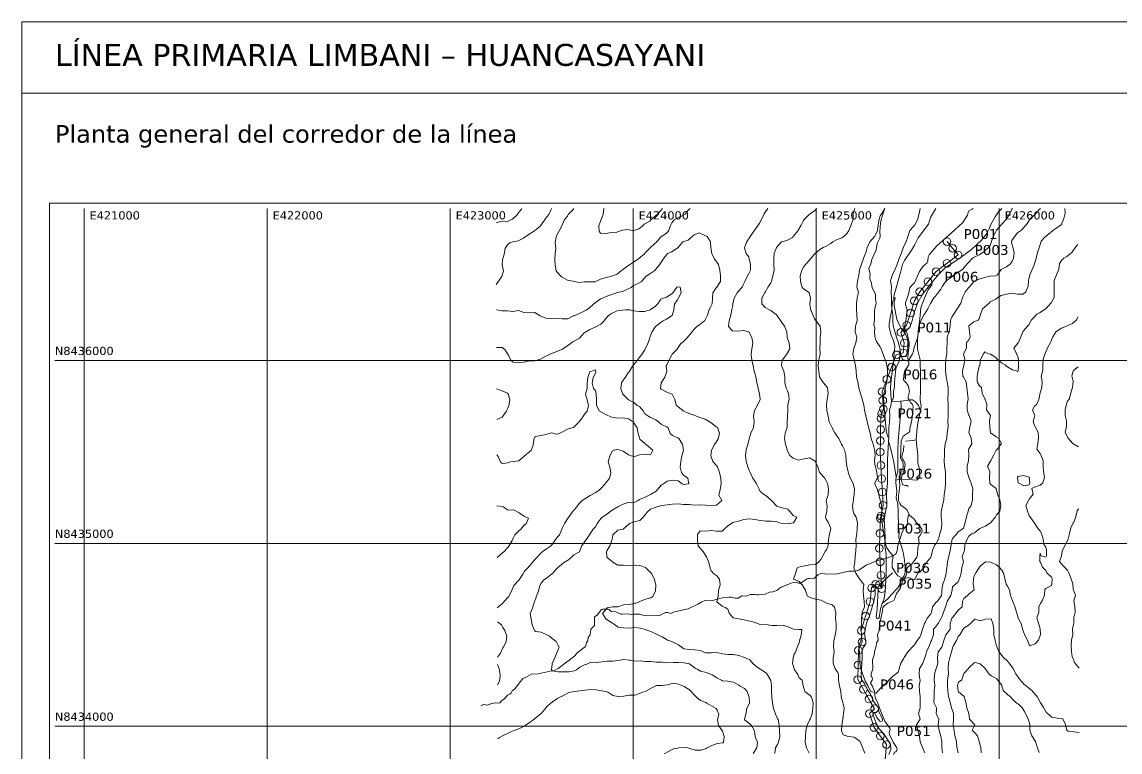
# Paper-space layout 'LP-01' of a CAD drawing. Header units: metres, sheet in millimetres. Extents: x 10 to 410, y 10 to 287.
# Drawn here: x 10 to 210, y 153.9 to 287 of the extents above; entities that cross this region are included whole.
import ezdxf

# ---------------------------------------------------------------- set-up
doc = ezdxf.new("R2010")
doc.units = ezdxf.units.M
for name, color, linetype, lineweight, true_color in [('AGUA', 7, 'Continuous', 13, 0x5ba3c5), ('ALERTA', 7, 'Continuous', 13, 0xc56b20), ('EJE', 7, 'Continuous', 18, 0x087f8c), ('GRILLA', 7, 'Continuous', 13, 0xd2dce3), ('MARCO', 7, 'Continuous', 13, 0x163b55), ('POSTES', 7, 'Continuous', 13, 0x244c65), ('TERRENO', 7, 'Continuous', 13, 0x777777), ('TEXTO', 7, 'Continuous', 13, 0x163b55), ('VIA', 7, 'Continuous', 13, 0xa7a7a7)]:
    doc.layers.add(name, color=color, linetype=linetype, lineweight=lineweight, true_color=true_color)
doc.styles.add('LP-TEXTO', font='DejaVuSans.ttf')

psp = doc.layouts.new('LP-01')

# ---------------------------------------------------------------- linework, layer by layer
at = {"layer": 'AGUA'}
for points in [[(171.58, 197.18), (171.5, 197.56), (171.18, 198.06), (170.9, 198.35), (170.09, 198.94), (169.87, 199.26), (169.71, 199.61), (169.67, 199.98), (169.67, 200.59), (169.92, 202.49), (169.8, 204.19), (170.51, 205.66), (170.53, 205.85), (170.53, 206.46), (170.39, 206.84), (170.02, 207.49), (169.99, 207.68), (170.15, 210.61), (170.53, 211.54), (171.61, 212.23), (171.69, 212.41), (171.72, 212.99), (171.86, 213.35), (172.06, 214.43), (172.31, 216.82), (172.18, 217.29), (171.88, 217.61), (171.61, 218.13), (171.41, 218.3), (171.39, 218.7), (171.66, 219.65), (171.4, 220.76), (171.06, 221.23), (170.63, 221.64), (170.57, 221.83), (170.7, 222.98), (170.82, 223.44), (171.54, 224.5), (171.56, 224.9), (171.37, 225.67), (171.43, 226.67), (171.6, 227.98), (171.61, 228.57), (171.2, 230.25), (171.05, 230.6), (170.78, 230.86), (170.68, 231.22), (171.06, 232.9), (171.23, 234.52), (170.91, 235.44), (170.9, 235.82), (171.46, 237.37), (171.73, 238.54), (172.21, 239.18), (172.54, 239.45), (173.5, 241.54), (173.94, 242.23), (174.21, 242.54), (174.84, 243.06), (174.98, 243.44), (175.05, 244.21), (175.23, 244.58), (176.61, 246.19), (179.27, 248.5), (181.34, 250.42), (182.21, 251.77), (182.38, 252.54), (183.09, 252.9), (183.22, 253)], [(93.55, 162.38), (94.07, 162.6), (94.81, 162.48), (95.5, 162.8), (96.26, 162.9), (96.64, 162.85), (97.02, 162.9), (97.41, 163.33), (97.88, 163.64), (98.46, 164.29), (98.83, 164.47), (99.13, 164.71), (99.28, 165.07), (99.75, 165.46), (101.22, 167.36), (101.96, 167.67), (102.81, 168.15), (103.99, 168.21), (106.23, 168.7), (106.98, 168.79), (107.69, 169.18), (110.67, 171.49), (111.1, 172.02), (112.62, 173.16), (112.72, 173.33), (112.81, 173.89), (113.06, 174.23), (113.15, 174.8), (113.5, 175.28), (113.63, 176.29), (113.72, 176.46), (114.16, 176.87), (114.26, 177.03), (114.27, 178.6), (114.77, 178.87), (115.56, 179.9), (115.72, 180.01), (116.78, 180.01), (116.94, 179.91), (117.06, 179.74), (117.39, 179.53), (118.18, 179.49), (119.08, 179.1), (119.29, 179.06), (120.29, 179.12), (121.05, 179.01), (121.46, 179.07), (122.52, 179.09), (123.06, 178.88), (123.81, 178.79), (126.12, 178.85), (127.2, 179.37), (127.58, 179.39), (128.14, 179.17), (128.85, 179.51), (131.34, 180.06), (133.1, 180.88), (133.82, 181.34), (134.35, 181.56), (135.51, 181.5), (137.59, 182.03), (137.99, 182.08), (138.38, 182.05), (138.77, 182.15), (139.16, 182.17), (139.9, 182), (140.47, 182.01), (141.14, 182.41), (141.89, 182.35), (142.07, 182.4), (142.64, 182.66), (143.41, 182.66), (143.78, 182.58), (144.18, 182.58), (145.34, 182.69), (146.16, 183.07), (146.75, 183.13), (147.5, 183.36), (148.1, 183.89), (148.27, 183.99), (150.28, 184.79), (151.06, 184.82), (151.43, 184.72), (151.81, 184.73), (153.03, 185.51), (153.21, 185.58), (153.39, 185.6), (153.76, 185.52), (154.16, 185.56), (154.33, 185.65), (154.93, 186.25), (155.48, 186.47), (156.25, 186.4), (158.24, 186.39), (160.63, 186.9), (161.65, 186.93), (162.24, 187.05), (162.43, 187.11), (163.79, 187.97), (165.85, 188.84), (167.08, 189.15), (168.22, 189.53), (168.9, 189.88), (169.21, 190.14), (169.31, 190.31), (169.4, 190.7), (169.53, 191.6), (169.75, 192.42), (169.95, 192.81), (170.23, 193.83), (170.67, 194.72), (171.05, 195.18), (171.35, 195.66), (171.26, 196.23), (171.43, 196.79), (171.43, 196.98), (171.58, 197.18)], [(168.71, 153.5), (168.95, 153.94), (169.19, 154), (169.3, 154.17), (169.39, 154.54), (169.37, 154.74), (168.7, 155.76), (167.99, 157.11), (167.92, 157.51), (168.11, 158.06), (168.09, 158.27), (167.14, 159.57), (166.29, 161.62), (165.9, 162.87), (165.43, 163.86), (165.25, 165.04), (164.86, 166.04), (164.59, 166.36), (164.54, 166.56), (164.85, 167.07), (164.89, 167.26), (164.8, 167.63), (164.69, 167.8), (164.69, 168.2), (164.96, 169.12), (164.92, 170.76), (165.27, 171.87), (165.29, 172.27), (165.56, 173.26), (165.63, 173.84), (165.95, 174.34), (165.84, 175.34), (166.12, 176.07), (166.19, 177.23), (166.65, 179.33), (166.78, 180.28), (167.06, 180.59), (167.7, 181.08), (168.78, 181.57), (168.98, 181.91), (169.27, 182.82), (169.89, 183.62), (170.4, 185.08), (171.03, 186.11), (171.19, 186.68), (171.17, 187.46), (171.45, 187.75), (172.06, 188.17), (172.97, 189.45), (173.1, 189.89), (173.15, 191.24), (173.42, 191.96), (173.29, 193.06), (173.66, 193.52), (173.87, 194.06), (173.94, 194.25), (173.91, 194.64), (172.95, 195.72), (172.51, 196.38), (171.58, 197.18)]]:
    psp.add_lwpolyline(points, dxfattribs=at)
at = {"layer": 'ALERTA'}
for centre in [(178.49, 246.97), (176.49, 241.51), (172.54, 236.17), (171.84, 233.94), (171.13, 231.71), (170.53, 226.69), (166.91, 216.43), (166.45, 214.77), (166.58, 203.77), (166.44, 196.98), (165.51, 184.52), (166.17, 184.43), (166.6, 183.72), (164.46, 181.34), (163.66, 178.72), (163.03, 174), (162.29, 169.81), (164.27, 163.59), (165.29, 161.82), (166.33, 156.87), (167.47, 155.31)]:
    psp.add_circle(centre, 0.7, dxfattribs=at)
at = {"layer": 'EJE'}
psp.add_lwpolyline([(178.49, 246.97), (179.5, 245.76), (180.5, 244.55), (178.49, 243.03), (176.49, 241.51), (175.01, 239.66), (173.52, 237.82), (172.54, 236.17), (171.84, 233.94), (171.13, 231.71), (170.08, 230.42), (170.71, 228.49), (170.53, 226.69), (169.25, 226.33), (168.39, 224.1), (167.53, 221.86), (166.66, 219.63), (166.79, 218.03), (166.91, 216.43), (166.58, 215.63), (166.45, 214.77), (166.4, 212.72), (166.36, 210.68), (166.31, 208.63), (166.45, 206.2), (166.58, 203.77), (166.71, 201.33), (166.85, 198.9), (166.44, 196.98), (166.37, 196.51), (166.27, 193.78), (166.17, 191.05), (166.31, 188.61), (166.46, 186.16), (166.6, 183.72), (166.17, 184.43), (165.51, 184.52), (164.75, 183.85), (164.46, 181.34), (163.66, 178.72), (162.86, 176.09), (163.03, 174), (162.35, 172.48), (162.29, 169.81), (162.24, 167.15), (163.26, 165.37), (164.27, 163.59), (165.29, 161.82), (164.35, 160.94), (165.19, 158.42), (166.33, 156.87), (167.47, 155.31), (167.21, 152.57)], dxfattribs=at)
at = {"layer": 'GRILLA'}
psp.add_lwpolyline([(15, 50), (285, 50), (285, 254), (15, 254)], close=True, dxfattribs=at)
for points in [[(21.32, 51), (21.32, 253)], [(54.66, 51), (54.66, 253)], [(87.99, 51), (87.99, 253)], [(121.32, 51), (121.32, 253)], [(154.66, 51), (154.66, 253)], [(187.99, 51), (187.99, 253)], [(16, 225.3), (284, 225.3)], [(16, 191.97), (284, 191.97)], [(166.17, 184.43), (168.57, 186.62)], [(16, 158.64), (284, 158.64)]]:
    psp.add_lwpolyline(points, dxfattribs=at)
at = {"layer": 'MARCO'}
psp.add_lwpolyline([(10, 10), (410, 10), (410, 287), (10, 287)], close=True, dxfattribs=at)
psp.add_lwpolyline([(10, 274), (410, 274)], dxfattribs=at)
at = {"layer": 'POSTES'}
for centre in [(179.5, 245.76), (180.5, 244.55), (178.49, 243.03), (175.01, 239.66), (173.52, 237.82), (170.08, 230.42), (170.71, 228.49), (169.25, 226.33), (168.39, 224.1), (167.53, 221.86), (166.66, 219.63), (166.79, 218.03), (166.58, 215.63), (166.4, 212.72), (166.36, 210.68), (166.31, 208.63), (166.45, 206.2), (166.71, 201.33), (166.85, 198.9), (166.37, 196.51), (166.27, 193.78), (166.17, 191.05), (166.31, 188.61), (166.46, 186.16), (164.75, 183.85), (162.86, 176.09), (162.35, 172.48), (162.24, 167.15), (163.26, 165.37), (164.35, 160.94), (165.19, 158.42)]:
    psp.add_circle(centre, 0.7, dxfattribs=at)
at = {"layer": 'TERRENO'}
for points in [[(100.99, 253), (100.96, 252.9), (100.36, 252.13), (100.22, 251.87), (99.36, 251.03), (98.92, 250.85), (98.37, 250.6), (97.37, 250.7), (96.37, 250.37)], [(106.46, 253), (106.46, 252.92), (106.35, 252.68), (105.97, 251.89), (105.36, 251.18), (105.15, 250.87), (104.42, 249.84), (104.36, 249.76), (103.37, 248.92), (103.14, 248.81), (102.37, 248.32), (101.59, 247.78), (101.37, 247.58), (100.38, 247.1), (99.38, 246.91), (98.88, 246.75), (98.38, 246.34), (97.98, 245.72), (97.8, 244.7), (97.52, 243.67), (97.48, 242.65), (97.69, 241.63), (97.4, 240.6), (96.69, 239.57), (96.4, 239.16)], [(110.47, 253), (110.43, 252.93), (110.35, 252.78), (109.5, 251.9), (109.36, 251.61), (108.73, 250.88), (108.36, 249.85), (107.77, 248.83), (107.37, 248), (107.29, 247.8), (107.12, 246.78), (107.26, 245.75), (107.13, 244.73), (107.07, 243.7), (107.1, 242.68), (107.28, 241.66), (107.39, 241.48), (108.22, 240.63), (108.39, 240.49), (109.39, 239.95), (110.39, 239.74), (110.89, 239.62), (111.39, 239.51), (112.39, 239.62), (113.39, 239.63), (114.39, 239.63), (115.39, 240.14), (116.39, 240.43), (117.38, 240.66), (118.38, 241.06), (119.18, 241.69), (119.38, 241.81), (120.38, 242.54), (120.68, 242.72), (121.37, 243.23), (122.19, 243.75), (122.37, 243.86), (123.37, 244.72), (123.4, 244.78), (124.36, 245.8), (125.36, 246.7), (125.52, 246.83), (126.36, 247.86), (127.35, 248.43), (127.76, 248.89), (128.14, 249.91), (128.35, 250.4), (128.79, 250.94), (129.34, 251.24), (130.34, 251.71), (130.79, 251.97), (131.34, 252.72), (131.7, 252.99), (131.7, 253)], [(116.04, 253), (116.01, 252.95), (115.85, 251.92), (115.45, 250.9), (115.36, 250.69), (115.05, 249.87), (115.11, 248.85), (115.36, 248.51), (116.36, 248.42), (117.36, 248.6), (118.36, 248.7), (118.86, 248.86), (119.36, 249.05), (120.36, 249.16), (121.36, 248.93), (122.35, 249.31), (123.12, 249.9), (123.35, 250.15), (124.35, 250.71), (124.56, 250.92), (125.35, 251.59), (125.77, 251.95), (126.34, 252.62), (126.66, 252.98), (126.68, 253)], [(145.84, 253), (145.33, 252.22), (145.21, 252.01), (144.72, 250.98), (144.34, 250.34), (144.09, 249.96), (143.34, 248.93), (142.64, 247.91), (142.35, 247.39), (141.97, 246.88), (141.6, 245.85), (141.92, 244.83), (142.36, 244.18), (142.47, 243.81), (142.71, 242.79), (142.67, 241.76), (142.37, 241.13), (142.17, 240.74), (141.64, 239.71), (141.37, 239.12), (141.16, 238.68), (140.38, 237.82), (140.25, 237.66), (139.7, 236.63), (139.46, 235.61), (139.39, 235.09), (139.31, 234.58), (139.11, 233.56), (138.79, 232.53), (138.67, 231.51), (139.4, 230.69), (140.4, 230.63), (141.4, 230.78), (142.4, 230.5), (142.93, 229.47), (143.09, 228.45), (142.94, 227.42), (142.79, 226.4), (142.91, 225.38), (143.2, 224.35), (143.36, 223.33), (143.42, 223.16), (143.69, 222.31), (143.84, 221.28), (144.07, 220.26), (144.34, 219.24), (144.43, 218.21), (143.98, 217.19), (143.44, 216.16), (143.24, 215.14), (143.36, 214.11), (143.22, 213.09), (142.77, 212.06), (142.46, 211.04), (142.21, 210.01), (141.91, 208.99), (141.76, 207.96), (141.88, 206.94), (142.23, 205.92), (142.47, 205.28), (142.66, 204.89), (143.12, 203.87), (143.48, 203.3), (143.79, 202.85), (144.3, 201.83), (144.48, 201.42), (145.24, 200.8), (145.49, 200.69), (146.49, 199.78), (147.49, 198.76), (148.49, 198.42), (149.49, 198.18), (149.92, 197.75), (150.49, 197.06), (151.16, 196.73), (150.5, 195.7), (149.5, 195.56), (148.5, 195.59), (148, 195.69), (147.5, 195.88), (146.5, 196.03), (145.5, 196.03), (144.5, 196.17), (143.5, 196.34), (142.5, 196.44), (141.5, 196.3), (140.5, 195.99), (139.5, 195.77), (139.3, 195.67), (138.51, 195.12), (137.93, 194.64), (137.51, 194.21), (136.51, 194.18), (135.51, 194.29), (134.51, 194.17), (133.51, 194.28), (133.01, 193.6), (133.02, 192.57), (133.19, 191.55), (133.52, 191.11), (134.02, 190.53), (134.53, 189.71), (134.65, 189.51), (135.13, 188.48), (135.33, 187.46), (135.53, 186.95), (136.03, 186.44), (136.54, 186.03), (137.04, 185.42), (137.14, 184.39), (136.88, 183.37), (136.8, 182.34), (136.55, 181.32), (137.55, 180.55), (138.05, 180.3), (138.55, 179.96), (138.8, 179.28), (139.56, 178.4), (140.06, 178.26), (140.56, 178.19), (141.56, 178.04), (142.56, 177.82), (143.56, 177.55), (144.27, 177.25), (144.56, 177.15), (145.56, 177.19), (146.56, 176.98), (147.55, 176.98), (148.55, 177.06), (149.55, 176.77), (150.55, 176.36), (151.55, 176.3), (152.05, 176.25), (151.93, 175.22), (151.64, 174.2), (151.56, 173.85), (151.28, 173.17), (150.9, 172.15), (150.57, 171.63), (150.46, 171.12), (150.34, 170.1), (150.58, 169.33), (150.67, 169.07), (151.33, 168.05), (151.58, 167.44), (152.08, 167.03), (152.3, 166.01), (152.59, 164.98), (153.59, 164.22), (153.79, 163.96), (154.09, 162.94), (154.04, 161.91), (153.91, 160.89), (153.6, 160.07), (153.53, 159.86), (153.03, 158.84), (152.8, 157.81), (152.72, 156.79), (152.67, 155.77), (152.88, 154.74), (153.37, 153.72)], [(154.76, 253), (154.33, 252.6), (153.58, 252.03), (153.33, 251.83), (152.44, 251.01), (152.33, 250.84), (151.95, 249.98), (151.34, 248.96), (150.53, 247.93), (150.34, 247.72), (149.34, 247.16), (148.35, 246.9), (147.45, 245.87), (147.35, 245.7), (147, 244.85), (146.96, 243.82), (146.97, 242.8), (146.99, 241.77), (146.79, 240.75), (146.5, 239.72), (146.37, 239.48), (145.92, 238.7), (145.38, 237.73), (145.32, 237.67), (144.78, 236.65), (144.78, 235.62), (145.38, 234.97), (146.01, 234.6), (146.38, 234.4), (147.39, 233.68), (147.48, 233.58), (148.17, 232.56), (148.39, 232.25), (148.86, 231.54), (149.34, 230.52), (149.4, 229.49), (149.75, 228.47), (149.85, 227.45), (149.41, 226.68), (149.23, 226.42), (148.47, 225.39), (148.41, 224.88), (148.36, 224.37), (148.41, 224.22), (148.75, 223.35), (148.92, 222.32), (148.95, 221.3), (149.21, 220.27), (149.43, 219.76), (149.63, 219.25), (149.71, 218.23), (149.49, 217.2), (149.49, 216.18), (149.44, 215.15), (149.38, 214.13), (149.35, 213.11), (148.98, 212.08), (148.91, 211.06), (149.09, 210.03), (149.36, 209.01), (149.46, 208.75), (149.84, 207.99), (150.46, 207.48), (151.46, 207.11), (152.46, 207.35), (153.46, 207.55), (154.46, 206.98), (154.96, 205.95), (155.29, 204.93), (155.47, 204.69), (156.15, 203.91), (156.47, 203.4), (156.71, 202.89), (156.89, 201.86), (156.83, 200.84), (156.48, 199.81), (156.63, 198.79), (156.59, 197.77), (156.49, 197.36), (156.35, 196.74), (156.49, 196.4), (156.92, 195.72), (157.34, 194.7), (157.06, 193.67), (156.92, 192.65), (156.81, 191.62), (156.51, 190.82), (156.38, 190.6), (155.78, 189.57), (155.51, 189.06), (155.07, 188.54), (154.52, 188.15), (153.52, 188.07), (152.52, 187.9), (151.52, 187.66), (151.19, 187.51), (150.86, 186.48), (150.53, 185.46), (151.53, 185.05), (152.13, 184.44), (152.53, 183.76), (152.73, 183.42), (153.03, 182.39), (153.54, 182.09), (154.54, 181.8), (155.54, 181.6), (155.96, 181.38), (156.54, 181.09), (157.54, 180.77), (158, 180.36), (158.21, 179.34), (158.19, 178.31), (158.32, 177.29), (158.29, 176.26), (158.11, 175.24), (157.87, 174.21), (157.84, 173.19), (157.93, 172.17), (157.74, 171.14), (157.75, 170.12), (158.09, 169.09), (158.57, 168.46), (158.75, 168.07), (158.71, 167.05), (158.88, 166.02), (159.17, 165), (159.2, 163.98), (159.54, 162.95), (159.59, 162.7), (159.76, 161.93), (159.65, 160.91), (159.59, 160.56), (159.49, 159.88), (159.31, 158.86), (159.27, 157.83), (159.6, 157.1), (160.27, 156.81), (160.61, 156.75), (161.6, 156.67), (162.61, 155.9), (162.67, 155.79), (163.11, 154.77), (163.49, 153.75)], [(161.68, 253), (161.41, 252.06), (161.42, 251.03), (161.33, 250.86), (161, 250.01), (160.6, 248.98), (160.33, 248.52), (159.74, 247.96), (159.34, 247.68), (158.34, 247.32), (157.67, 246.93), (157.34, 246.62), (156.34, 246.09), (155.92, 245.9), (155.35, 245.55), (154.55, 244.87), (154.35, 244.68), (153.6, 243.84), (153.35, 243.53), (152.72, 242.82), (152.36, 242.3), (152.05, 241.79), (151.76, 240.76), (151.78, 239.74), (152.07, 238.72), (152.37, 238.38), (153.37, 237.7), (153.65, 236.67), (153.51, 235.65), (153.65, 234.63), (154.05, 233.6), (154.38, 232.92), (154.57, 232.58), (155.39, 231.56), (155.5, 230.53), (155.39, 229.51), (155.4, 228.49), (155.35, 227.46), (155.4, 226.44), (155.16, 225.41), (155.01, 224.39), (155.14, 223.36), (155.27, 222.34), (155.42, 222), (155.92, 221.32), (156.42, 220.73), (156.69, 220.3), (156.82, 219.27), (156.66, 218.25), (156.55, 217.22), (156.6, 216.2), (156.85, 215.18), (157.05, 214.15), (157.44, 213.3), (157.52, 213.13), (158.07, 212.11), (158.44, 211.6), (158.78, 211.09), (159.27, 210.06), (159.45, 209.72), (159.8, 209.04), (160.08, 208.02), (160.09, 206.99), (160.21, 205.97), (160.46, 205.09), (160.5, 204.95), (160.87, 203.92), (161.39, 202.9), (161.47, 202.64), (161.65, 201.88), (161.57, 200.85), (161.48, 200.08), (161.44, 199.83), (161.25, 198.8), (161.4, 197.78), (161.48, 197.52), (161.91, 196.76), (162.18, 195.73), (162.12, 194.71), (162.09, 193.69), (161.86, 192.66), (161.91, 191.64), (161.88, 190.61), (161.78, 189.59), (161.68, 188.56), (161.51, 187.54), (161.85, 186.52), (162.52, 185.49), (163.33, 184.47), (163.21, 183.45), (163.25, 182.42), (163.38, 181.4), (163.46, 180.38), (163.04, 179.35), (162.93, 178.33), (162.9, 177.3), (162.81, 176.28), (162.99, 175.25), (162.79, 174.23), (162.55, 173.64), (162.38, 173.2), (162.56, 172.18), (162.62, 171.16), (162.63, 170.13), (162.8, 169.11), (163.17, 168.09), (163.5, 167.06), (163.57, 166.86), (164.08, 166.04), (164.58, 165.02), (165.58, 164.68), (165.86, 165.02), (166.57, 165.75), (166.97, 166.05), (167.57, 166.66), (167.97, 167.08), (168.57, 167.69), (169.07, 168.1), (169.56, 168.51), (169.76, 169.13), (170.06, 170.15), (170.56, 170.9), (170.68, 171.18), (171.38, 172.21), (171.55, 172.39), (172.33, 173.23), (172.55, 173.49), (173.02, 174.26), (173.54, 174.89), (173.73, 175.29), (174, 176.31), (174.39, 177.34), (174.53, 177.55), (174.89, 178.36), (175.53, 179.13), (175.66, 179.39), (175.87, 180.41), (176.52, 181.24), (176.73, 181.44), (177.47, 182.47), (177.52, 182.98), (177.54, 183.49), (177.72, 184.51), (178.07, 185.54), (178.33, 186.56), (178.46, 187.59), (178.5, 187.93), (178.6, 188.61), (178.83, 189.64), (179.05, 190.66), (179.27, 191.69), (179.42, 192.71), (179.49, 192.84), (180.26, 193.74), (180.48, 194), (181.48, 194.77), (181.79, 195.79), (182.04, 196.82), (182.33, 197.84), (182.47, 198.28), (182.91, 198.87), (183.13, 199.89), (183.14, 200.92), (183.18, 201.94), (182.89, 202.96), (182.45, 203.99), (182.14, 205.01), (182.14, 206.03), (182.37, 207.06), (182.44, 208.08), (182.4, 209.11), (182.44, 209.19), (182.98, 210.13), (182.91, 211.16), (182.47, 212.18), (182.65, 213.2), (182.89, 214.23), (182.52, 215.25), (182.42, 215.46), (182.15, 216.28), (182.18, 217.3), (182.35, 218.32), (182.2, 219.35), (182.1, 220.37), (181.99, 221.4), (181.4, 222.38), (181.37, 222.42), (181.33, 223.44), (181.39, 223.67), (181.54, 224.47), (181.71, 225.49), (181.5, 226.51), (182.05, 227.54), (182.06, 228.56), (182.38, 228.94), (182.68, 229.59), (182.58, 230.61), (182.45, 231.64), (183.37, 232.37), (184.18, 232.67), (184.36, 232.87), (184.6, 233.69), (184.93, 234.72), (185.36, 235.06), (186.17, 235.75), (186.35, 236), (187.35, 236.5), (187.74, 236.77), (188.35, 237.17), (189.35, 237.41), (190.35, 237.56), (191.35, 237.39), (192.35, 237.39), (192.82, 237.81), (193.28, 238.84), (193.34, 239.86), (193.59, 240.89), (194, 241.91), (194.33, 242.71), (194.42, 242.94), (194.73, 243.96), (194.99, 244.99), (195.32, 246.01), (195.62, 247.04), (196.31, 247.76), (196.69, 248.07), (197.31, 248.61), (197.95, 249.09), (198.31, 249.38), (199.31, 250.06), (199.35, 250.12), (199.78, 251.15), (200.03, 252.17), (199.95, 253)], [(167.15, 253), (166.63, 252.07), (166.32, 251.68), (166.1, 251.05), (165.97, 250.02), (165.83, 249), (165.33, 247.97), (164.43, 246.95), (164.34, 246.8), (163.94, 245.92), (163.69, 244.9), (163.34, 244.08), (163.25, 243.87), (162.9, 242.85), (162.57, 241.82), (162.4, 240.8), (162.36, 240.54), (162.16, 239.77), (162.09, 238.75), (162.36, 237.72), (162.12, 236.7), (162.01, 235.67), (162.01, 234.65), (162.08, 233.63), (162.11, 232.6), (161.83, 231.58), (161.73, 230.55), (162.06, 229.53), (161.85, 228.5), (161.51, 227.48), (161.4, 226.8), (161.35, 226.45), (161.4, 226.2), (161.56, 225.43), (161.79, 224.41), (161.94, 223.38), (162.01, 222.36), (162.23, 221.34), (162.42, 220.31), (162.75, 219.29), (163.02, 218.27), (163.35, 217.24), (163.43, 216.22), (163.67, 215.2), (163.95, 214.17), (164.2, 213.15), (164.44, 212.33), (164.49, 212.13), (164.69, 211.1), (165.01, 210.08), (165.28, 209.06), (165.37, 208.03), (165.3, 207.01), (165.41, 205.98), (165.46, 205.86), (165.72, 204.96), (165.81, 203.94), (165.46, 203.25), (165.35, 202.91), (165.47, 202.45), (165.78, 201.89), (166.05, 200.87), (166.32, 199.84), (166.48, 199.33), (166.58, 198.82), (166.59, 197.8), (166.55, 196.77), (166.69, 195.75), (166.8, 194.72), (166.96, 193.7), (167.14, 192.68), (167.32, 191.65), (167.5, 191.14), (167.9, 190.63), (168.5, 189.86), (168.67, 189.61), (168.51, 188.58), (168.51, 187.56), (169.18, 186.54), (169.51, 186.03), (170.51, 185.52), (171.51, 185.73), (172.01, 185.52), (172.51, 185.41), (172.68, 185.52), (173.17, 186.55), (173.51, 186.7), (174.25, 187.58), (174.5, 188.09), (174.79, 188.6), (175.5, 189.34), (175.62, 189.63), (175.84, 190.65), (176.28, 191.68), (176.49, 191.96), (176.91, 192.71), (177.17, 193.73), (177.48, 194.75), (177.52, 195.78), (177.48, 196.29), (177.41, 196.8), (177.42, 197.83), (177.47, 198.03), (177.66, 198.85), (177.91, 199.88), (177.96, 200.9), (178.16, 201.93), (178.19, 202.95), (178.18, 203.97), (178.2, 205), (178, 206.02), (177.94, 207.05), (178.02, 208.07), (178.04, 209.09), (178.17, 210.12), (178.43, 211.14), (178.5, 212.17), (178.68, 213.19), (178.66, 214.22), (178.67, 215.24), (178.72, 216.26), (178.71, 217.29), (178.66, 218.31), (178.69, 219.34), (178.7, 220.36), (178.53, 221.38), (178.4, 222.07), (178.32, 222.41), (178.19, 223.43), (178.22, 224.46), (178.29, 225.48), (178.39, 226.25), (178.43, 226.51), (178.47, 227.53), (178.52, 228.55), (178.54, 229.58), (178.85, 230.6), (179.08, 231.63), (179.15, 232.65), (179.37, 233.2), (179.66, 233.68), (180.36, 234.7), (180.99, 235.73), (181.3, 236.75), (181.35, 236.91), (181.81, 237.78), (182.35, 238.48), (182.63, 238.81), (183.35, 239.71), (183.63, 239.83), (184.34, 240.12), (185.34, 240.43), (186.34, 240.67), (187.34, 240.7), (187.6, 240.87), (188.34, 241.9), (189.33, 242.35), (190.07, 242.93), (190.33, 243.39), (190.58, 243.95), (190.69, 244.98), (190.45, 246), (190.32, 246.51), (190.22, 247.02), (190.32, 247.17), (190.92, 248.05), (191.31, 248.58), (192.05, 249.08), (192.31, 249.35), (192.96, 250.1), (193.31, 250.66), (193.64, 251.13), (194.3, 251.73), (194.74, 252.16), (195.3, 252.82), (195.49, 253)], [(173.62, 253), (173.43, 252.09), (173.32, 251.68), (173.15, 251.07), (172.61, 250.04), (172.32, 249.67), (171.69, 249.02), (171.4, 247.99), (171.33, 247.82), (171.04, 246.97), (170.57, 245.94), (170.34, 245.26), (170.18, 244.92), (169.8, 243.89), (169.42, 242.86), (169.35, 242.69), (168.96, 241.84), (168.47, 240.81), (168.35, 240.4), (168.22, 239.79), (168.36, 238.77), (168.3, 237.74), (168.36, 236.72), (168.37, 235.69), (168.43, 234.67), (168.6, 233.65), (168.63, 232.62), (168.65, 231.6), (168.98, 230.57), (169.26, 229.55), (169.39, 229.21), (169.64, 228.53), (169.89, 227.5), (170.06, 226.48), (170.4, 225.46), (171.4, 225.2), (171.59, 225.46), (172.22, 226.49), (172.39, 227), (172.47, 227.51), (172.83, 228.54), (173.16, 229.56), (173.22, 230.59), (173.38, 231.61), (173.78, 232.64), (174.31, 233.66), (174.37, 233.76), (175.01, 234.69), (175.36, 235.42), (175.5, 235.71), (176.11, 236.74), (176.36, 237.05), (176.94, 237.77), (177.35, 238.28), (177.63, 238.79), (178.35, 239.82), (179.35, 240.56), (179.69, 240.85), (180.34, 241.25), (181.29, 241.88), (181.34, 241.92), (182.17, 242.9), (182.34, 243.1), (183.14, 243.93), (183.33, 244.09), (184.33, 244.58), (185, 244.96), (185.33, 245.22), (186.18, 245.99), (186.32, 246.24), (186.56, 247.01), (186.95, 248.04), (187.32, 248.7), (187.52, 249.06), (188.31, 249.97), (188.41, 250.09), (189.31, 251.08), (189.34, 251.12), (189.98, 252.14), (190.3, 252.85), (190.4, 253)], [(96.42, 234.58), (96.75, 234.45), (97.42, 234.38), (98.41, 234.34), (99.41, 234.25), (100.41, 234.4), (101.41, 234.04), (102.41, 233.96), (103.41, 234.05), (104.41, 233.45), (105.41, 233.03), (106.41, 232.92), (107.41, 232.93), (108.41, 232.87), (109.41, 232.91), (110.41, 233.42), (110.55, 233.47), (111.41, 233.78), (112.41, 234.3), (112.74, 234.5), (113.4, 234.93), (114.01, 235.53), (114.4, 235.8), (115.4, 236.53), (115.45, 236.56), (116.4, 236.98), (117.39, 237.33), (118.14, 237.59), (118.39, 237.69), (119.39, 237.88), (120.39, 238.37), (120.97, 238.62), (121.39, 238.99), (122.38, 239.4), (122.75, 239.65), (123.38, 240.31), (123.69, 240.68), (124.38, 241.08), (125.25, 241.71), (125.38, 241.88), (126.14, 242.74), (126.37, 243.08), (126.8, 243.76), (127.37, 244.58), (127.55, 244.79), (128.36, 245.13), (129.36, 245.75), (129.45, 245.82), (130.31, 246.84), (130.36, 246.9), (131.36, 247.23), (132.07, 247.87), (132.35, 248.13), (133.35, 248.56), (134.35, 248.11), (134.8, 247.88), (135.35, 247.03), (135.43, 246.86), (135.45, 245.84), (135.67, 244.81), (136.11, 243.79), (136.36, 243.45), (136.84, 242.77), (137.09, 241.74), (137.21, 240.72), (137.22, 239.7), (136.55, 238.67), (136.38, 238.47), (135.81, 237.64), (135.79, 236.62), (135.74, 235.6), (135.39, 235.05), (135.15, 234.57), (134.85, 233.55), (134.4, 232.59), (134.33, 232.52), (133.4, 231.82), (132.9, 231.49), (132.4, 230.98), (132.03, 230.46), (131.41, 229.73), (131.17, 229.44), (130.41, 228.7), (130.03, 228.41), (129.42, 227.5), (129.31, 227.38), (128.42, 226.47), (128.34, 226.36), (127.82, 225.33), (127.43, 224.51), (127.36, 224.31), (127.43, 223.28), (127.1, 222.26), (126.44, 221.23), (126.3, 220.21), (126.44, 220.09), (127.44, 219.53), (128.44, 219.19), (128.94, 218.17), (129.16, 217.14), (129.45, 216.89), (130.45, 216.12), (131.45, 215.66), (132.45, 215.32), (132.95, 215.11), (133.45, 214.94), (134.45, 214.62), (135.36, 214.09), (135.45, 214.02), (136.45, 213.21), (136.68, 213.07), (137.06, 212.05), (136.83, 211.02), (136.46, 210.42), (136.15, 209.99), (135.62, 208.97), (135.47, 207.94), (135.83, 206.92), (136.47, 206.21), (136.69, 205.9), (137.03, 204.88), (137.31, 203.85), (137.37, 202.83), (137.17, 201.8), (136.95, 200.78), (137.45, 199.76), (136.5, 198.96), (135.5, 198.9), (134.5, 198.92), (133.5, 199.01), (132.5, 198.91), (131.5, 199.03), (130.5, 199.04), (129.5, 199.15), (128.5, 199.09), (127.5, 198.97), (126.5, 198.9), (125.87, 198.7), (125.51, 198.58), (124.51, 198.2), (123.86, 197.67), (123.51, 197.2), (123.01, 196.64), (122.51, 196.16), (121.52, 195.87), (120.63, 195.61), (120.52, 195.5), (119.52, 194.58), (118.52, 194.37), (117.64, 193.55), (117.53, 193.04), (117.45, 192.53), (117.08, 191.5), (116.54, 190.62), (116.44, 190.48), (116.54, 189.45), (117.54, 188.6), (117.79, 188.43), (118.54, 188), (119.54, 187.98), (120.54, 187.96), (121.54, 188.01), (122.54, 187.93), (123.54, 187.55), (123.71, 187.43), (124.54, 186.58), (124.7, 186.41), (125.21, 185.38), (125.46, 184.36), (125.4, 183.33), (124.93, 182.31), (124.56, 182.07), (123.56, 181.79), (122.56, 181.37), (122.31, 181.28), (121.56, 181), (120.56, 180.86), (119.56, 180.76), (118.56, 180.39), (117.57, 180.41), (116.57, 180.24), (115.74, 179.21), (116.32, 178.19), (116.57, 178.06), (117.57, 177.42), (117.91, 177.17), (118.58, 176.71), (119.58, 176.59), (120.57, 176.52), (121.57, 176.62), (122.57, 176.5), (123.57, 176.25), (123.82, 176.16), (124.57, 175.91), (125.57, 175.41), (126.2, 175.14), (126.58, 174.96), (127.58, 174.33), (128.18, 174.13), (128.58, 173.98), (129.58, 173.47), (130.04, 173.11), (130.58, 172.73), (131.58, 172.65), (132.58, 172.6), (133.58, 172.42), (134.33, 172.1), (134.58, 172.02), (135.58, 172.01), (136.58, 172.06), (137.58, 171.87), (138.58, 171.72), (139.58, 171.69), (140.58, 171.53), (141.58, 171.19), (141.78, 171.09), (142.58, 170.72), (143.12, 170.07), (143.58, 169.64), (144.47, 169.05), (144.58, 169), (145.58, 168.29), (145.8, 168.03), (146.39, 167.01), (146.52, 165.99), (146.51, 164.96), (146.59, 163.94), (146.73, 162.92), (146.86, 161.89), (147.23, 160.87), (147.6, 160.07), (147.72, 159.85), (147.92, 158.82), (147.99, 157.8), (148.02, 156.78), (147.82, 155.75), (147.62, 155.29), (147.24, 154.72), (147.14, 153.7)], [(174.47, 153.78), (174.05, 154.8), (173.6, 155.83), (173.48, 156.85), (173.19, 157.87), (172.92, 158.9), (173.59, 159.92), (173.31, 160.95), (173.58, 161.97), (173.62, 163), (173.57, 164.02), (173.45, 165.04), (173.4, 166.07), (173.57, 166.96), (173.59, 167.09), (173.56, 167.22), (173.39, 168.12), (173.5, 169.14), (173.56, 169.23), (174.06, 170.17), (174.47, 171.19), (174.55, 171.45), (174.77, 172.22), (175.23, 173.24), (175.54, 174.06), (175.64, 174.27), (176.02, 175.29), (176, 176.32), (176.53, 176.86), (176.9, 177.34), (177.43, 178.37), (177.53, 178.56), (177.87, 179.39), (178.24, 180.42), (178.52, 181.39), (178.54, 181.44), (179.21, 182.47), (179.4, 183.5), (179.51, 184.05), (180.01, 184.52), (180.51, 184.96), (180.73, 185.55), (181.06, 186.57), (181.2, 187.6), (181.47, 188.62), (181.22, 189.65), (181.49, 190.16), (181.69, 190.67), (181.72, 191.7), (182.17, 192.72), (182.48, 193.29), (183.06, 193.75), (183.48, 193.91), (184.48, 194.66), (184.73, 194.78), (185.47, 195.1), (186.47, 195.75), (186.53, 195.81), (187.33, 196.83), (187.47, 197.2), (188.1, 197.86), (188.29, 198.88), (188.09, 199.91), (187.69, 200.93), (187.45, 201.95), (186.45, 202.72), (186.28, 202.97), (186.24, 204), (186.28, 205.02), (185.88, 206.04), (186.44, 207.07), (187.01, 208.1), (187.43, 208.97), (187.68, 209.12), (188.43, 210.15), (187.87, 211.17), (187.43, 211.36), (186.42, 212.1), (186.38, 212.19), (186.27, 213.21), (186.23, 214.24), (186.39, 215.26), (185.67, 216.29), (185.73, 217.31), (185.41, 218.26), (185.37, 218.33), (184.89, 219.36), (184.78, 220.38), (184.4, 220.69), (184, 221.4), (183.99, 222.43), (184.14, 223.45), (184.39, 224.36), (184.45, 224.47), (184.57, 225.5), (185.13, 226.52), (185.38, 226.87), (186.05, 226.53), (186.38, 226.45), (187.38, 225.85), (187.69, 225.51), (188.39, 224.9), (189.05, 224.49), (189.39, 224.18), (190.39, 223.6), (190.89, 223.47), (191.39, 223.3), (191.43, 223.47), (191.5, 224.5), (191.53, 225.52), (191.38, 225.98), (191.14, 226.54), (190.65, 227.57), (191.37, 228.45), (191.48, 228.59), (191.93, 229.62), (192.37, 230.64), (193.25, 231.67), (193.36, 231.78), (193.89, 232.7), (194.36, 233.21), (194.86, 233.72), (195.35, 233.96), (196.35, 234.64), (196.55, 234.75), (197.35, 235.66), (197.46, 235.78), (198.01, 236.8), (197.98, 237.83), (197.98, 238.85), (198.02, 239.88), (198.33, 240.61), (198.45, 240.9), (198.86, 241.93), (198.99, 242.95), (199.32, 243.51), (199.78, 243.98), (200.32, 244.26), (201.21, 245.01), (201.32, 245.16), (201.93, 246.03), (202.31, 246.43)], [(96.44, 227.67), (97.44, 227.67), (97.94, 227.29), (98.44, 226.52), (98.61, 226.27), (99.11, 225.24), (99.44, 224.99), (100.44, 224.96), (101.44, 225), (102.44, 225.25), (103.44, 225.26), (104.44, 225.56), (105.44, 226.07), (105.86, 226.29), (106.43, 226.55), (107.43, 226.91), (108.29, 227.32), (108.43, 227.39), (109.43, 228.01), (109.83, 228.35), (110.42, 228.77), (111.42, 229.29), (111.55, 229.38), (112.42, 230.34), (112.54, 230.41), (113.42, 230.96), (114.41, 231.36), (114.51, 231.44), (115.41, 231.95), (115.97, 232.46), (116.41, 233.02), (116.81, 233.49), (117.4, 233.86), (118.4, 234.34), (119.4, 234.48), (119.9, 234.52), (120.4, 234.56), (120.65, 234.53), (121.4, 234.38), (122.4, 234.25), (123.4, 234.22), (124.4, 234.54), (125.4, 235.18), (125.73, 235.57), (126.39, 236.45), (126.64, 236.59), (127.39, 236.83), (128.39, 237.45), (128.53, 237.62), (129.29, 238.65), (129.38, 238.75), (129.88, 238.65), (130.05, 237.63), (129.5, 236.6), (129.39, 236.35), (128.85, 235.58), (128.71, 234.55), (128.4, 233.53), (127.4, 232.84), (126.8, 232.5), (126.4, 232.29), (125.41, 231.47), (124.71, 230.44), (124.41, 229.67), (124.35, 229.42), (124.02, 228.39), (123.48, 227.37), (123.42, 227.27), (122.84, 226.34), (122.43, 225.79), (122.05, 225.31), (121.43, 224.58), (121.23, 224.29), (120.6, 223.26), (120.44, 223.04), (119.89, 222.23), (119.44, 221.62), (119.19, 221.21), (119.09, 220.18), (119.45, 219.16), (120.45, 218.14), (121.45, 217.63), (122.05, 217.12), (122.45, 216.91), (123.15, 216.1), (123.46, 215.59), (124.18, 215.08), (124.46, 214.94), (125.46, 214.49), (125.99, 214.06), (126.46, 213.63), (127.46, 213.23), (127.67, 213.04), (128.06, 212.02), (128.46, 211.64), (129.46, 211.23), (129.73, 211), (130.32, 209.98), (130.47, 208.95), (130.2, 207.93), (130, 206.9), (129.86, 205.88), (130.11, 204.86), (130.48, 204.42), (131.29, 203.83), (131.49, 202.81), (130.49, 202.71), (130.27, 202.81), (129.49, 203.36), (128.49, 203.51), (127.49, 203.28), (126.82, 202.8), (126.49, 202.64), (125.73, 201.77), (125.5, 201.5), (124.5, 200.86), (124.25, 200.74), (123.5, 200.4), (122.5, 199.94), (122.09, 199.71), (121.51, 199.44), (120.51, 199.46), (119.51, 199.12), (118.64, 198.68), (118.51, 198.62), (117.51, 198.04), (116.99, 197.65), (116.52, 197.32), (115.57, 196.62), (115.52, 196.59), (114.79, 195.59), (114.52, 195.03), (114.03, 194.57), (113.53, 193.83), (113.37, 193.54), (112.67, 192.51), (112.53, 192.32), (111.91, 191.49), (111.54, 190.46), (110.54, 189.86), (110.07, 189.43), (109.54, 189), (108.61, 188.4), (108.55, 188.34), (107.55, 187.54), (107.42, 187.38), (106.55, 186.42), (106.46, 186.35), (105.56, 185.66), (105.06, 185.32), (104.56, 184.75), (104.34, 184.3), (104.07, 183.27), (103.65, 182.25), (103.57, 181.9), (103.32, 181.22), (102.96, 180.19), (102.58, 179.17), (102.73, 178.15), (102.92, 177.12), (103.34, 176.1), (103.59, 175.93), (104.59, 175.82), (105.59, 175.32), (106.09, 175.08), (106.59, 174.65), (107.28, 174.06), (107.59, 173.5), (107.86, 173.04), (107.6, 172.45), (107.42, 172.02), (106.99, 170.99), (106.6, 170.09), (106.55, 169.96), (106.44, 168.94), (106.61, 168.77), (107.61, 168.55), (108.61, 168.54), (109.61, 168.58), (110.61, 168.73), (110.99, 168.95), (111.6, 169.42), (112.6, 169.87), (112.91, 169.98), (113.6, 170.32), (114.6, 170.29), (115.6, 170.41), (116.6, 170.53), (117.6, 170.51), (118.59, 170.6), (119.59, 170.79), (120.59, 170.67), (121.59, 170.48), (122.59, 170.55), (123.59, 170.43), (124.59, 170.45), (125.59, 170.35), (126.59, 170.32), (127.59, 170.2), (128.59, 170.27), (129.59, 170.26), (130.59, 170.19), (131.46, 170.04), (131.59, 169.99), (132.59, 169.25), (132.95, 169.02), (133.59, 168.69), (134.59, 168.45), (135.59, 168.08), (135.74, 168), (136.59, 167.49), (137.51, 166.99), (137.59, 166.94), (138.59, 166.87), (139.59, 166.65), (140.59, 166.13), (140.84, 165.97), (141.59, 165.53), (142.09, 164.95), (142.45, 163.93), (142.54, 162.9), (142.01, 161.88), (141.84, 160.85), (141.61, 159.94), (141.59, 159.83), (141.61, 159.79), (142.61, 159.03), (142.88, 158.81), (143.4, 157.79), (143.56, 156.76), (143.62, 156.56), (143.95, 155.74), (143.85, 154.71), (143.62, 154.37), (143.16, 153.69)], [(177.65, 153.79), (177.6, 154.3), (177.55, 154.81), (177.52, 155.84), (177.33, 156.86), (177.06, 157.89), (176.87, 158.91), (176.98, 159.93), (176.58, 160.85), (176.54, 160.96), (176.58, 161.64), (176.6, 161.98), (176.58, 162.03), (176.09, 163), (176.14, 164.03), (176.17, 165.05), (176.28, 166.08), (176.12, 167.1), (176.21, 168.12), (176.48, 169.15), (176.56, 169.29), (176.79, 170.17), (176.74, 171.2), (176.88, 172.22), (177.54, 173.08), (177.61, 173.25), (177.89, 174.27), (178.28, 175.3), (178.54, 175.58), (179.07, 176.33), (179.07, 177.35), (179.37, 178.37), (179.53, 178.53), (180.2, 179.4), (180.52, 179.81), (181.25, 180.43), (181.29, 181.45), (181.52, 181.93), (182.23, 182.48), (182.51, 182.75), (183.45, 183.51), (183.27, 184.53), (183.33, 185.56), (183.5, 186.17), (183.74, 186.58), (184.4, 187.61), (184.5, 187.79), (185.49, 188.63), (186.49, 188.54), (187.49, 188.05), (187.99, 187.62), (188.5, 187.07), (188.79, 186.6), (189.03, 185.57), (189.23, 184.55), (189.5, 184.16), (189.89, 183.53), (190.03, 182.5), (190.4, 181.48), (190.51, 181.19), (190.85, 180.46), (191.13, 179.43), (191.45, 178.41), (191.52, 178.24), (191.98, 177.39), (192.26, 176.36), (192.53, 175.55), (192.6, 175.34), (193.15, 174.32), (193.53, 173.3), (194.53, 173.67), (195.17, 174.32), (195.53, 175.35), (195.45, 176.37), (195.16, 177.4), (194.85, 178.42), (195.23, 179.45), (195.18, 180.47), (195.51, 181.02), (195.81, 181.5), (196.27, 182.52), (196.3, 183.54), (196.5, 183.72), (197.5, 184.32), (197.56, 184.57), (197.65, 185.6), (197.49, 185.83), (196.69, 186.62), (196.49, 187.03), (195.85, 187.64), (195.49, 188.49), (195.41, 188.66), (195.39, 189.69), (195.48, 190.2), (195.63, 189.69), (196.48, 189.45), (196.63, 189.69), (196.61, 190.71), (196.48, 191.28), (196.11, 191.74), (195.97, 192.76), (195.67, 193.78), (195.47, 194.19), (194.97, 194.81), (194.47, 195.57), (194.31, 195.83), (193.56, 196.85), (193.46, 196.98), (193.14, 197.87), (192.86, 198.9), (193.41, 199.92), (193.45, 200.05), (194.15, 200.95), (193.95, 201.97), (194.45, 202.23), (195.45, 202.56), (195.94, 203), (196.24, 204.03), (196.05, 205.05), (195.98, 206.07), (196.02, 207.1), (195.6, 208.12), (195.43, 208.35), (194.84, 209.14), (195.01, 210.17), (195.12, 211.19), (195.07, 212.22), (194.52, 213.24), (194.41, 213.44), (194.19, 214.26), (194.41, 215.03), (194.5, 215.29), (194.41, 215.42), (194.08, 216.31), (194.4, 216.98), (194.83, 217.34), (195.28, 218.36), (195.4, 219.18), (195.44, 219.39), (195.73, 220.41), (195.79, 221.44), (195.65, 222.46), (195.96, 223.48), (195.93, 224.51), (195.99, 225.53), (196.38, 226.56), (196.81, 227.58), (197.32, 228.61), (197.37, 228.72), (197.77, 229.63), (198.36, 230.58), (198.46, 230.66), (199.36, 231.21), (200.36, 231.64), (200.48, 231.69), (201.36, 232.05), (202.04, 232.72), (202.35, 233.23)], [(202.42, 209.54), (201.42, 210.19), (200.48, 211.21), (200.42, 211.34), (200, 212.23), (200.22, 213.26), (200.27, 214.28), (200.02, 215.3), (199.98, 216.33), (200.25, 217.35), (200.4, 217.74), (200.78, 218.38), (201.06, 219.4), (201.33, 220.43), (201.39, 220.94), (201.46, 221.45), (201.39, 221.79), (201.24, 222.48), (201.38, 223.16), (201.51, 223.5), (202.38, 224.15)], [(96.5, 208.08), (96.75, 207.83), (97.17, 206.8), (97.5, 206.55), (98.5, 206.66), (99, 206.81), (99.5, 206.89), (100.5, 207.04), (101.49, 207.84), (102.49, 208.7), (102.74, 208.87), (103.11, 209.89), (103.23, 210.92), (103.48, 211.43), (104.48, 211.61), (105.48, 211.84), (105.81, 211.95), (106.48, 212.12), (107.14, 211.96), (107.48, 211.86), (107.73, 211.96), (108.48, 212.3), (109.47, 212.86), (109.97, 212.99), (110.47, 213.1), (111.36, 214.02), (111.47, 214.12), (112.16, 215.04), (112.46, 215.5), (112.96, 216.07), (113.21, 217.09), (112.95, 218.12), (112.62, 219.14), (112.95, 220.17), (112.95, 221.19), (113.04, 222.21), (113.44, 223.24), (114.44, 223.58), (114.52, 223.24), (114.44, 222.99), (114.01, 222.22), (113.84, 221.19), (114.11, 220.17), (114.45, 219.83), (114.58, 219.15), (114.62, 218.12), (114.64, 217.1), (115.17, 216.08), (115.46, 215.96), (116.46, 215.37), (117.26, 215.06), (117.46, 214.97), (118.46, 214.81), (119.46, 214.83), (120.46, 214.68), (121.37, 214.05), (121.46, 213.96), (122.08, 213.02), (122.22, 212), (122.47, 211.23), (122.55, 210.98), (123.47, 210.16), (123.74, 209.96), (124.47, 209.33), (124.89, 208.94), (124.48, 208.08), (123.48, 208.22), (122.48, 208.11), (121.98, 207.9), (121.48, 207.79), (120.98, 207.9), (120.48, 208.1), (119.48, 208.79), (119.08, 208.92), (118.48, 209.12), (117.73, 208.91), (117.48, 208.79), (117.07, 207.89), (116.76, 206.86), (117.09, 205.84), (117.26, 204.82), (117, 203.79), (116.5, 203.23), (116.19, 202.77), (115.5, 202.01), (115.19, 201.74), (114.5, 201.25), (113.51, 200.71), (112.51, 200.09), (111.94, 199.68), (111.51, 199.24), (111.04, 198.65), (110.52, 198.04), (110.22, 197.63), (109.52, 196.67), (109.47, 196.6), (108.79, 195.57), (108.53, 194.96), (108.34, 194.55), (107.89, 193.52), (107.53, 193.16), (107.04, 192.5), (106.54, 191.79), (106.25, 191.47), (105.54, 190.96), (104.77, 190.44), (104.54, 190.24), (103.75, 189.41), (103.55, 189.16), (102.86, 188.39), (102.55, 187.98), (101.96, 187.36), (101.56, 186.9), (101.25, 186.33), (100.56, 185.31), (99.57, 184.28), (99.17, 183.26), (98.62, 182.23), (98.57, 182.18), (97.67, 181.2), (97.58, 181.09), (96.58, 180.23)], [(96.48, 214.53), (97.47, 215), (98.17, 216.02), (98.47, 216.64), (98.65, 217.05), (98.84, 218.07), (98.63, 219.1), (98.46, 219.35), (97.46, 219.78), (96.46, 220.12)], [(191.44, 204.17), (192.44, 204.32), (193.44, 204.02), (193.59, 203), (193.45, 202.65), (192.45, 202.48), (191.45, 202.99), (191.3, 204.01), (191.44, 204.17)], [(96.52, 198.81), (97.52, 198.67), (97.65, 198.61), (98.53, 198.04), (99.52, 198.08), (100.43, 197.6), (100.53, 197.52), (101.53, 196.88), (102.28, 196.58), (101.82, 195.55), (101.53, 195.35), (100.81, 194.53), (100.53, 194.31), (99.75, 193.5), (99.54, 193.06), (99.26, 192.47), (98.67, 191.45), (98.55, 191.29), (97.76, 190.42), (97.55, 190.24), (96.55, 189.39)], [(202.54, 169.23), (201.72, 170.25), (201.53, 170.84), (201.3, 171.27), (201.16, 172.29), (201.08, 173.32), (201.17, 174.34), (201.38, 175.37), (201.32, 176.39), (201.52, 177.16), (201.56, 177.42), (201.61, 178.44), (201.83, 179.46), (201.79, 180.49), (201.61, 181.51), (201.88, 182.54), (201.5, 183.45), (201.44, 183.56), (201.42, 184.58), (201.02, 185.61), (200.7, 186.63), (200.49, 186.97), (199.89, 187.65), (199.49, 187.99), (198.95, 188.67), (199.31, 189.7), (199.48, 190.58), (199.54, 190.72), (200.07, 191.75), (200.47, 192.57), (200.54, 192.77), (200.77, 193.8), (201.02, 194.82), (201.46, 195.74), (201.57, 195.85), (201.96, 196.87), (202.17, 197.9), (202.45, 198.24)], [(180.5, 153.8), (180.26, 154.82), (180.22, 155.85), (179.88, 156.87), (179.76, 157.89), (179.59, 158.92), (179.65, 159.94), (179.65, 160.97), (179.58, 161.14), (179.28, 161.99), (179.07, 163.01), (178.76, 164.04), (178.63, 165.06), (178.58, 166.08), (178.58, 167.11), (178.76, 168.13), (178.67, 169.16), (178.76, 170.18), (178.99, 171.2), (179.29, 172.23), (179.54, 173.13), (179.58, 173.25), (180.21, 174.28), (180.54, 175.02), (180.83, 175.31), (181.4, 176.33), (181.53, 176.49), (182.53, 177.15), (182.78, 177.36), (183.53, 178.13), (184.53, 177.88), (185.52, 178.17), (186.52, 178.25), (186.83, 177.37), (186.99, 176.35), (186.99, 175.32), (187.28, 174.3), (187.5, 173.28), (187.54, 173.18), (187.95, 172.26), (188.54, 171.47), (188.73, 171.23), (189.54, 170.44), (189.74, 170.21), (190.51, 169.19), (190.55, 169.1), (191.01, 168.17), (191.55, 167.43), (191.74, 167.15), (192.55, 166.25), (192.7, 166.12), (193.56, 165.46), (193.99, 165.1), (194.56, 164.46), (194.88, 164.08), (195.43, 163.06), (195.56, 162.84), (196.06, 162.04), (196.57, 161.23), (196.75, 161.02), (197.57, 160.28), (198.57, 160.12), (199.57, 160), (200.07, 158.98), (200.29, 157.95), (200.57, 157.74), (201.57, 157.62), (202.57, 157.48)], [(96.59, 177.68), (97.34, 177.11), (97.59, 176.67), (97.96, 176.08), (98.29, 175.06), (98.22, 174.04), (97.64, 173.01), (97.6, 172.94), (97.14, 171.98), (96.61, 171.25)], [(184.7, 153.81), (184.66, 154.84), (184.59, 154.98), (184.36, 155.86), (184.05, 156.88), (183.59, 157.39), (183.04, 157.9), (183.58, 158.93), (182.58, 159.95), (182.49, 160.97), (182.11, 162), (181.93, 163.02), (181.61, 164.04), (181.57, 164.11), (180.57, 164.92), (180.49, 165.06), (180.4, 166.09), (180.56, 166.66), (181.2, 167.11), (181.48, 168.14), (181.56, 168.27), (182.39, 169.17), (182.55, 169.34), (183.45, 170.19), (183.55, 170.26), (183.88, 170.19), (184.55, 170.01), (185.41, 169.18), (185.55, 168.98), (186.17, 168.15), (186.55, 167.84), (187.55, 167.28), (187.69, 167.13), (188.45, 166.11), (188.56, 165.7), (188.77, 165.09), (189.56, 164.36), (189.99, 164.07), (190.56, 163.48), (190.94, 163.05), (191.57, 162.58), (192.19, 162.03), (192.57, 161.36), (192.75, 161), (193.28, 159.98), (193.54, 158.96), (193.58, 157.93), (193.91, 156.91), (194.58, 155.89), (194.9, 154.87), (195.3, 153.84)], [(96.61, 169.87), (96.96, 168.91), (97.09, 167.89), (97, 166.86), (96.62, 166.2)], [(96.65, 156.36), (96.99, 156.62), (97.65, 156.97), (98.65, 157.46), (99.05, 157.65), (99.65, 157.87), (100.64, 158.21), (101.5, 158.68), (101.64, 158.78), (102.64, 159.46), (103.01, 159.71), (103.64, 160.23), (104.26, 160.74), (104.63, 161.05), (105.21, 161.77), (105.63, 162.28), (106.25, 162.79), (106.63, 163.1), (107.62, 163.74), (107.73, 163.82), (108.62, 164.26), (109.62, 164.79), (109.87, 164.85), (110.62, 165), (111.62, 165.1), (112.61, 165.23), (113.61, 165.35), (114.61, 165.26), (115.61, 165.07), (116.61, 164.92), (116.7, 164.87), (117.61, 164.27), (118.61, 164.09), (119.61, 164.12), (120.61, 164.32), (121.61, 164.3), (122.61, 164.66), (123.21, 164.89), (123.61, 165.01), (124.6, 165.58), (125.35, 165.92), (125.6, 166.04), (126.6, 166.04), (127.6, 166.19), (128.6, 166.52), (129.6, 166.31), (130.47, 165.94), (130.6, 165.87), (131.6, 165.29), (131.97, 164.92), (132.6, 164.21), (132.9, 163.9), (133.61, 163.35), (134.61, 162.95), (134.72, 162.88), (135.61, 162.37), (136.41, 161.86), (136.61, 161.57), (136.94, 160.84), (136.71, 159.81), (136.84, 158.79), (137.62, 157.77), (137.92, 156.75), (137.75, 155.72), (137.63, 155.63), (136.63, 155.49), (135.63, 155.16), (134.8, 154.69), (134.63, 154.57), (133.63, 154.26), (132.63, 154.31), (131.63, 154.6), (131.3, 154.68), (130.63, 154.75), (129.63, 154.71), (129.38, 154.67), (128.64, 154.53), (127.64, 153.97), (126.97, 153.64)]]:
    psp.add_lwpolyline(points, dxfattribs=at)
at = {"layer": 'VIA'}
for points in [[(167.9, 211.37), (167.73, 211.4), (167.52, 211.99), (167.4, 212.6), (167.01, 216.79), (166.92, 218.61), (166.97, 219.15), (167.48, 221.2), (167.58, 221.84), (167.63, 223.53), (167.6, 224.12), (167.4, 224.94), (166.47, 227.43), (166.26, 227.83), (165.67, 228.74), (165.47, 229.21), (165.35, 229.67), (165.28, 230.56), (165.31, 231.26), (165.16, 231.75), (165.29, 232.75), (165.25, 234.26), (165.34, 234.8), (165.54, 235.44), (165.58, 235.77), (165.44, 236.48), (165.46, 237.31), (165.4, 237.52), (164.89, 238.45), (164.8, 238.86), (164.76, 239.45), (164.43, 240.19), (164.41, 240.45), (164.49, 241.03), (164.27, 242.04), (164.34, 242.38), (164.6, 242.92), (164.77, 243.71), (165.56, 245.47), (165.77, 246.64), (166.26, 247.58), (166.29, 247.92), (166.23, 248.78), (166.34, 249.51), (166.37, 250.36), (166.48, 250.95), (167.08, 252.87), (167.15, 253)], [(168.35, 217.91), (168.25, 219.07), (168.2, 220.45), (168.31, 221.73), (168.76, 225.15), (168.96, 227.92), (168.72, 228.96), (168.31, 229.89), (167.93, 231.31), (167.93, 231.95), (168.11, 233.16), (168.37, 234.23), (168.56, 235.93), (168.8, 236.55), (168.82, 236.79), (168.86, 237.26), (170.02, 241.32), (170.4, 242.81), (170.73, 243.53), (172.16, 245.59), (172.58, 246.33), (173.22, 247.66), (175.1, 250.15), (175.5, 251.37), (176.47, 253)], [(171.31, 230.92), (171.71, 231.35), (172.09, 232.35), (172.53, 234.02), (173.15, 235.89), (174.07, 237.44), (175.77, 239.6), (176.97, 241.05), (178.09, 242.1), (180.88, 244), (182.97, 245.55), (184.78, 247.26), (185.71, 248.46), (186.17, 249.29), (186.48, 250.07), (187.23, 251.49), (187.87, 252.39), (188.46, 253)], [(171.82, 218.15), (172.23, 218.13), (172.76, 217.77), (173.31, 217.09), (173.65, 216.19), (173.79, 216.95), (173.59, 218.09), (173.68, 219.89), (173.67, 222.38), (173.57, 225.44), (173.11, 227.34), (173.08, 229.35), (173.55, 232.89), (173.69, 234.9), (174.3, 236.52), (175.08, 238.2), (175.7, 239.06), (175.77, 239.6)], [(170.79, 230.43), (170.69, 230.46), (170.39, 230.68), (169.69, 231.97), (169.37, 232.86), (169.14, 233.74), (168.84, 235.4), (168.86, 235.86), (169.04, 236.68), (168.93, 236.79), (168.82, 236.79)], [(167.41, 189.73), (167.41, 190.01), (167.19, 191.56), (167.21, 193.05), (167.04, 196.48), (167.14, 197.17), (167.51, 198.84), (167.45, 201.04), (167.65, 202.96), (167.65, 207.18), (167.81, 210.52), (167.9, 211.37), (167.87, 213.11), (168, 214.08), (168.05, 215.21), (168.03, 216.29), (168.07, 216.54), (168.27, 217.04), (168.35, 217.91), (168.64, 218.27), (168.73, 218.49), (168.76, 219.57), (168.92, 220.57), (168.93, 221.37), (169.19, 223.8), (169.34, 224.29), (169.81, 225.32), (169.88, 225.94), (170.03, 226.03), (170.98, 226.01), (171.1, 226.11), (171.17, 226.44), (171.39, 228.11), (171.37, 228.55), (171.27, 229.2), (170.79, 230.43), (170.81, 230.5)], [(170.81, 230.5), (171.31, 230.92)], [(168.35, 217.91), (169.03, 217.83), (170.08, 217.86), (171.57, 218.05)], [(171.57, 218.05), (171.82, 218.15)], [(170.08, 217.86), (170.13, 216.79), (169.59, 210.6), (169.54, 208.91), (169.53, 205.04), (169.22, 204.06)], [(169.95, 203.69), (170.13, 203.69), (171.39, 203.61), (172.99, 203.51), (173.55, 204.03), (173.39, 205.74), (173.19, 206.57), (173.17, 208.01), (172.86, 210.87), (172.97, 212.4), (173.17, 213.95), (173.65, 216.19)], [(167.81, 210.52), (168.01, 209.97), (168.34, 208.9), (168.77, 206.8), (169.22, 204.06)], [(172.86, 210.87), (172.26, 210.73), (170.93, 210.59)], [(171.39, 202.35), (171.14, 202.49), (170.89, 202.51), (170.38, 202.7), (170.13, 203.69), (170.25, 204.22), (170.66, 205.32), (170.85, 206.33), (170.81, 206.64), (170.7, 206.91), (170.36, 207.37), (170.26, 207.7), (170.31, 208.26), (170.59, 208.84), (170.6, 209.79)], [(169.78, 192.77), (169.74, 193.04), (169.78, 194.05), (169.67, 195.05), (169.58, 197.79), (169.5, 199.15), (169.24, 200.3), (169.34, 201.46), (169.14, 203.01), (169.16, 203.49), (169.22, 204.06)], [(169.16, 203.49), (169.68, 203.64)], [(169.68, 203.64), (169.95, 203.69)], [(166.7, 181.01), (167.73, 181.88), (168.36, 182.66), (169.52, 183.87), (169.84, 184.35), (170.18, 185.37), (170.62, 185.99), (170.85, 186.62), (170.85, 187.48), (170.73, 188.89), (170.52, 190.37), (169.91, 192.35)], [(169.91, 192.35), (169.78, 192.77)], [(167.9, 153.47), (168.24, 154.43), (168.26, 154.87), (168.09, 155.59), (166.96, 157.24), (166.12, 158.18), (165.79, 158.72), (165.04, 160.68), (165.03, 160.83), (165.08, 160.94), (165.17, 161), (165.3, 160.99), (165.39, 160.93), (165.69, 160.25), (166.28, 159.54), (166.41, 159.49), (166.69, 159.58), (166.76, 159.67), (166.76, 159.91), (166.09, 161.36), (165.92, 162.05), (165.78, 162.33), (165.01, 163.25), (164.56, 164.51), (163.98, 165.31), (163.43, 166.42), (163.02, 166.97), (162.9, 167.29), (162.84, 168.07), (163.06, 171.16), (163.02, 172.39), (163.19, 172.94), (163.6, 173.51), (163.71, 173.96), (163.47, 175.58), (163.51, 175.99), (163.83, 177.43), (164.35, 178.75), (165.1, 181.18), (165.38, 182.53), (165.41, 183.65), (165.49, 183.78), (165.62, 183.83), (165.84, 183.8), (165.93, 183.71), (165.95, 183.55), (165.75, 180.06), (165.6, 178.51), (165.67, 178.32), (165.78, 178.27), (166.01, 178.3), (166.12, 178.39), (166.37, 180.06), (166.7, 181.01), (166.96, 181.72), (167.24, 183.14), (167.4, 186.37), (167.39, 188.86)], [(167.39, 188.86), (167.41, 189.73)]]:
    psp.add_lwpolyline(points, dxfattribs=at)

# ---------------------------------------------------------------- texts
at = {"layer": 'ALERTA', "style": 'LP-TEXTO'}
for s, p in [('P001', (181.49, 247.45)), ('P021', (169.45, 214.77)), ('P026', (169.58, 203.77)), ('P036', (169.17, 186.62)), ('P035', (169.6, 183.72)), ('P051', (169.33, 156.87))]:
    psp.add_text(s, height=1.8, dxfattribs=at).set_placement(p)
at = {"layer": 'POSTES', "style": 'LP-TEXTO'}
for s, p in [('P003', (183.5, 244.55)), ('P006', (178.01, 239.66)), ('P011', (173.08, 230.42)), ('P016', (170.53, 221.86)), ('P031', (169.27, 193.78)), ('P041', (165.86, 176.09)), ('P046', (166.26, 165.37))]:
    psp.add_text(s, height=1.8, dxfattribs=at).set_placement(p)
at = {"layer": 'TEXTO', "style": 'LP-TEXTO'}
for s, height, p in [('LÍNEA PRIMARIA LIMBANI – HUANCASAYANI', 4, (16, 279)), ('Planta general del corredor de la línea', 3.2, (16, 265)), ('E421000', 1.5, (22.32, 251)), ('E422000', 1.5, (55.66, 251)), ('E423000', 1.5, (88.99, 251)), ('E424000', 1.5, (122.32, 251)), ('E425000', 1.5, (155.66, 251)), ('E426000', 1.5, (188.99, 251)), ('N8436000', 1.5, (16, 226.3)), ('N8435000', 1.5, (16, 192.97)), ('N8434000', 1.5, (16, 159.64))]:
    psp.add_text(s, height=height, dxfattribs=at).set_placement(p)

doc.saveas('drawing.dxf')
